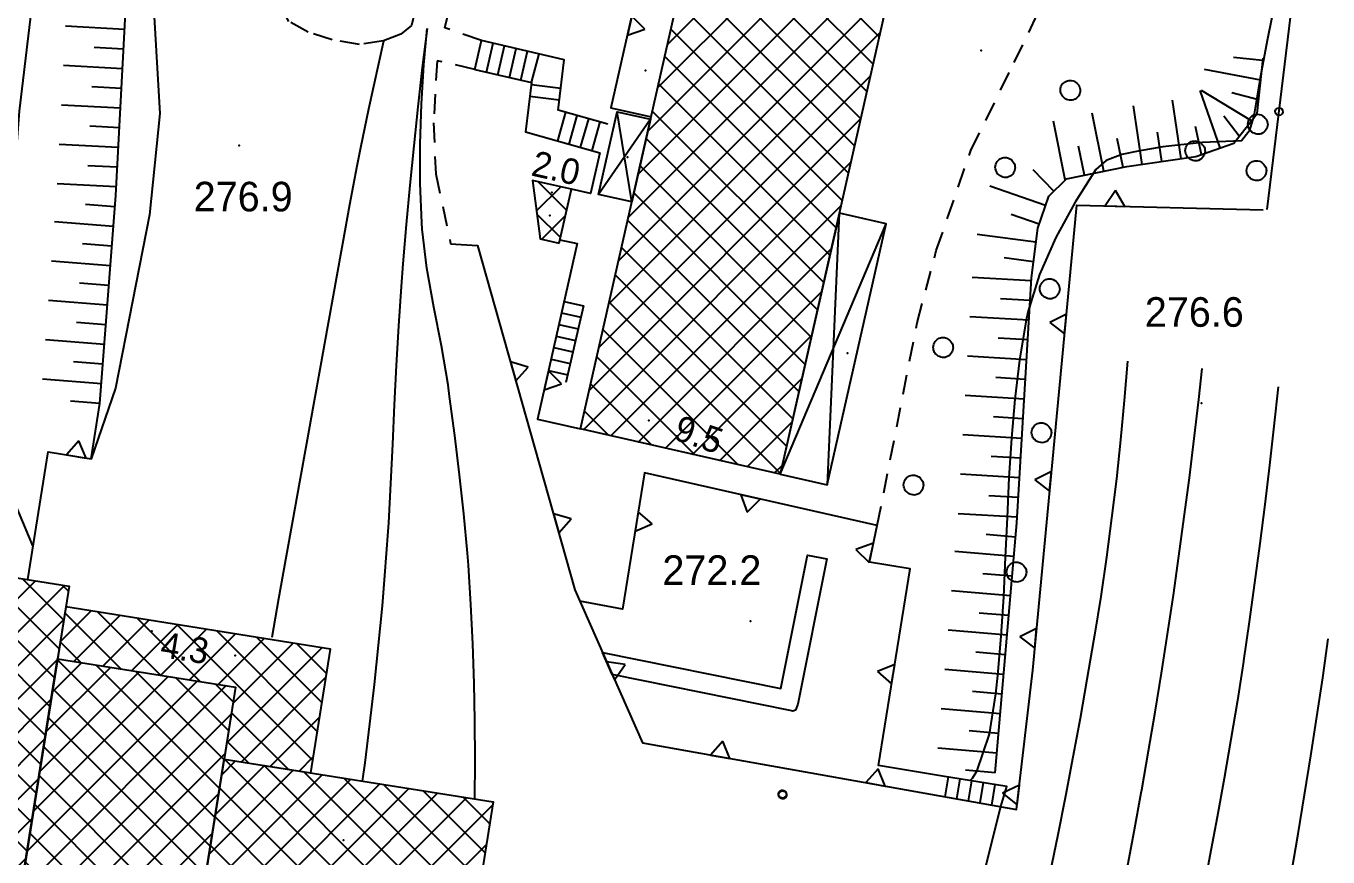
# Model space of a CAD drawing. Extents: x 1518652 to 1519378, y 5069750 to 5070202.
# Drawn here: x 1518920 to 1518986.1, y 5069879.3 to 5069921.4 of the extents above; entities that cross this region are included whole.
import ezdxf

# ---------------------------------------------------------------- set-up
doc = ezdxf.new("R2010")
doc.units = 0
doc.header["$MEASUREMENT"] = 0
for name, pattern in [('L04', [0]), ('L05', [0]), ('L10', [1.7, 1, -0.7])]:
    doc.linetypes.add(name, pattern=pattern)
for name, color, linetype in [('1100_FSbinario', 5, 'Continuous'), ('2310_SU', 2, 'Continuous'), ('2641_MUROspec', 2, 'Continuous'), ('3007_TETTOIE', 2, 'Continuous'), ('3046_SCALE', 1, 'Continuous'), ('3047_GRADINI', 6, 'Continuous'), ('3051_MURIdivis', 1, 'L05'), ('3054_CANCmuro', 1, 'L04'), ('3382_TUBAZIONI', 1, 'Continuous'), ('3412_EDIncapann', 3, 'Continuous'), ('3844_ILL', 4, 'Continuous'), ('5100_ALBERO', 1, 'Continuous'), ('5651_VIALETTI', 1, 'L10'), ('7012_CLInter', 6, 'Continuous'), ('7111_SCARciglio', 1, 'Continuous'), ('7113_SCARvest', 6, 'Continuous'), ('8321_PQTerra', 2, 'Continuous'), ('8322_Qmpiede', 2, 'Continuous'), ('8324_altezza', 1, 'Continuous'), ('SCM_Campiture', 1, 'Continuous'), ('SCM_Diagonali', 6, 'Continuous')]:
    doc.layers.add(name, color=color, linetype=linetype)
doc.styles.add('Style00', font='Leroy', dxfattribs={"height": 0.2})

# ---------------------------------------------------------------- blocks, each defined once
blk = doc.blocks.new('S37')
at = {"linetype": 'Continuous'}
for p, q in [((-0.99, -0.01), (-0.97, 0.17)), ((-0.97, 0.17), (-0.93, 0.33)), ((-0.93, 0.33), (-0.87, 0.47)), ((-0.87, 0.47), (-0.79, 0.6)), ((-0.79, 0.6), (-0.68, 0.71)), ((-0.68, 0.71), (-0.58, 0.8)), ((-0.58, 0.8), (-0.49, 0.87)), ((-0.49, 0.87), (-0.37, 0.93)), ((-0.37, 0.93), (-0.26, 0.97)), ((-0.26, 0.97), (-0.13, 0.99)), ((-0.13, 0.99), (-0.01, 1)), ((-0.01, 1), (0.15, 0.99)), ((0.15, 0.99), (0.35, 0.94)), ((0.35, 0.94), (0.55, 0.82)), ((0.55, 0.82), (0.68, 0.73)), ((0.68, 0.73), (0.77, 0.62)), ((0.77, 0.62), (0.87, 0.5)), ((0.87, 0.5), (0.93, 0.39)), ((0.93, 0.39), (0.99, 0.23)), ((0.99, 0.23), (1.01, 0.09)), ((1.01, 0.09), (1.03, -0.03)), ((-0.97, -0.15), (-0.99, -0.01)), ((-0.94, -0.26), (-0.97, -0.15)), ((-0.9, -0.4), (-0.94, -0.26)), ((-0.84, -0.51), (-0.9, -0.4)), ((-0.78, -0.61), (-0.84, -0.51)), ((-0.66, -0.71), (-0.78, -0.61)), ((-0.57, -0.8), (-0.66, -0.71)), ((-0.49, -0.87), (-0.57, -0.8)), ((-0.36, -0.93), (-0.49, -0.87)), ((-0.22, -0.98), (-0.36, -0.93)), ((-0.06, -1.01), (-0.22, -0.98)), ((0.07, -1.02), (-0.06, -1.01)), ((0.22, -1.01), (0.07, -1.02)), ((0.36, -0.97), (0.22, -1.01)), ((0.52, -0.89), (0.36, -0.97)), ((0.65, -0.81), (0.52, -0.89)), ((0.78, -0.68), (0.65, -0.81)), ((0.87, -0.56), (0.78, -0.68)), ((0.93, -0.45), (0.87, -0.56)), ((0.98, -0.3), (0.93, -0.45)), ((1.01, -0.17), (0.98, -0.3)), ((1.03, -0.03), (1.01, -0.17))]:
    blk.add_line(p, q, dxfattribs=at)
blk = doc.blocks.new('Q0200100')
at = {"linetype": 'Continuous'}
for p, q in [((0, 0.8), (-0.5, 0)), ((0.5, 0), (0, 0.8)), ((-0.5, 0), (0.5, 0))]:
    blk.add_line(p, q, dxfattribs=at)
blk = doc.blocks.new('Q0050013')
at = {"linetype": 'Continuous'}
for p, q in [((-0.194, -0.003), (-0.17, 0.098)), ((-0.17, 0.098), (-0.099, 0.169)), ((-0.099, 0.169), (-0.001, 0.195)), ((-0.001, 0.195), (0.096, 0.17)), ((0.096, 0.17), (0.169, 0.1)), ((0.169, 0.1), (0.197, -0.001)), ((-0.162, -0.108), (-0.194, -0.003)), ((-0.096, -0.171), (-0.162, -0.108)), ((0.001, -0.196), (-0.096, -0.171)), ((0.097, -0.17), (0.001, -0.196)), ((0.168, -0.1), (0.097, -0.17)), ((0.197, -0.001), (0.168, -0.1))]:
    blk.add_line(p, q, dxfattribs=at)
blk = doc.blocks.new('CAMP_24D82525')
at = {"layer": 'SCM_Campiture', "linetype": 'Continuous'}
for p, q in [((1518895.246, 5069890.054), (1518902.567, 5069897.375)), ((1518895.348, 5069888.459), (1518904.125, 5069897.236)), ((1518895.524, 5069892.029), (1518900.514, 5069897.019)), ((1518919.854, 5069878.109), (1518900.83, 5069897.134)), ((1518920.087, 5069879.573), (1518902.31, 5069897.35)), ((1518920.32, 5069881.037), (1518904.121, 5069897.236)), ((1518895.728, 5069887.142), (1518905.445, 5069896.858)), ((1518896.301, 5069886.018), (1518906.631, 5069896.347)), ((1518919.621, 5069876.645), (1518899.584, 5069896.682)), ((1518919.388, 5069875.181), (1518898.525, 5069896.044)), ((1518920.553, 5069882.501), (1518906.906, 5069896.148)), ((1518896.983, 5069885.003), (1518907.597, 5069895.617)), ((1518919.155, 5069873.717), (1518897.567, 5069895.305)), ((1518897.829, 5069884.152), (1518908.814, 5069895.136)), ((1518892.615, 5069873.847), (1518913.205, 5069894.437)), ((1518892.899, 5069875.828), (1518911.742, 5069894.67)), ((1518918.921, 5069872.254), (1518896.773, 5069894.402)), ((1518897.959, 5069882.585), (1518910.278, 5069894.903)), ((1518920.787, 5069883.965), (1518909.767, 5069894.984)), ((1518921.02, 5069885.429), (1518911.786, 5069894.663)), ((1518921.253, 5069886.893), (1518913.804, 5069894.342)), ((1518892.769, 5069872.303), (1518914.669, 5069894.204)), ((1518893.186, 5069871.024), (1518916.133, 5069893.971)), ((1518893.756, 5069869.896), (1518917.597, 5069893.737)), ((1518921.486, 5069888.357), (1518915.823, 5069894.02)), ((1518921.719, 5069889.821), (1518917.841, 5069893.699)), ((1518894.443, 5069868.886), (1518919.061, 5069893.504)), ((1518895.336, 5069868.082), (1518920.525, 5069893.271)), ((1518895.59, 5069866.639), (1518921.989, 5069893.038)), ((1518918.688, 5069870.79), (1518896.125, 5069893.353)), ((1518921.952, 5069891.284), (1518919.86, 5069893.377)), ((1518922.185, 5069892.748), (1518921.878, 5069893.056)), ((1518918.455, 5069869.326), (1518895.555, 5069892.225)), ((1518890.653, 5069860.005), (1518921.956, 5069891.308)), ((1518918.222, 5069867.862), (1518895.322, 5069890.762)), ((1518890.233, 5069857.887), (1518921.635, 5069889.29)), ((1518917.989, 5069866.398), (1518895.275, 5069889.112)), ((1518890.376, 5069856.334), (1518921.313, 5069887.271)), ((1518917.756, 5069864.934), (1518895.802, 5069886.888)), ((1518890.756, 5069855.017), (1518920.992, 5069885.253)), ((1518891.294, 5069853.858), (1518920.67, 5069883.234)), ((1518917.523, 5069863.47), (1518898.021, 5069882.972)), ((1518891.963, 5069852.83), (1518920.349, 5069881.215)), ((1518917.289, 5069862.006), (1518897.788, 5069881.508)), ((1518917.056, 5069860.542), (1518897.066, 5069880.532)), ((1518916.823, 5069859.078), (1518895.943, 5069879.959)), ((1518892.829, 5069851.999), (1518920.027, 5069879.197)), ((1518916.59, 5069857.614), (1518895.008, 5069879.196)), ((1518916.357, 5069856.15), (1518894.207, 5069878.301)), ((1518893.174, 5069850.646), (1518919.706, 5069877.178)), ((1518916.124, 5069854.687), (1518893.511, 5069877.3)), ((1518915.891, 5069853.223), (1518893.013, 5069876.101)), ((1518888.189, 5069843.965), (1518919.384, 5069875.16)), ((1518915.657, 5069851.759), (1518892.713, 5069874.703)), ((1518887.789, 5069841.867), (1518919.063, 5069873.141)), ((1518915.424, 5069850.295), (1518892.697, 5069873.022)), ((1518887.935, 5069840.316), (1518918.741, 5069871.123)), ((1518915.191, 5069848.831), (1518893.292, 5069870.73)), ((1518888.284, 5069838.968), (1518918.42, 5069869.104)), ((1518888.842, 5069837.829), (1518918.098, 5069867.086)), ((1518914.958, 5069847.367), (1518895.603, 5069866.722)), ((1518889.565, 5069836.856), (1518917.777, 5069865.067)), ((1518914.725, 5069845.903), (1518895.37, 5069865.258)), ((1518914.492, 5069844.439), (1518894.534, 5069864.397)), ((1518914.259, 5069842.975), (1518893.445, 5069863.789)), ((1518890.376, 5069835.969), (1518917.456, 5069863.049)), ((1518914.025, 5069841.511), (1518892.526, 5069863.011)), ((1518913.792, 5069840.047), (1518891.751, 5069862.089)), ((1518913.559, 5069838.584), (1518891.083, 5069861.06)), ((1518891.391, 5069835.287), (1518917.134, 5069861.03)), ((1518913.326, 5069837.12), (1518890.591, 5069859.854)), ((1518892.529, 5069834.728), (1518916.813, 5069859.012)), ((1518913.093, 5069835.656), (1518890.319, 5069858.43)), ((1518912.86, 5069834.192), (1518890.34, 5069856.711)), ((1518893.877, 5069834.379), (1518916.491, 5069856.993)), ((1518895.341, 5069834.146), (1518916.17, 5069854.975)), ((1518912.627, 5069832.728), (1518890.98, 5069854.374)), ((1518897.403, 5069834.511), (1518915.848, 5069852.956)), ((1518899.646, 5069835.057), (1518915.527, 5069850.938)), ((1518912.393, 5069831.264), (1518893.151, 5069850.507)), ((1518911.327, 5069830.634), (1518892.913, 5069849.047)), ((1518900.366, 5069834.08), (1518915.205, 5069848.919)), ((1518909.308, 5069830.955), (1518891.966, 5069848.298)), ((1518907.29, 5069831.277), (1518890.882, 5069847.685)), ((1518905.271, 5069831.598), (1518889.974, 5069846.895)), ((1518901.087, 5069833.104), (1518914.884, 5069846.901)), ((1518903.253, 5069831.92), (1518889.205, 5069845.967)), ((1518898.493, 5069834.982), (1518888.527, 5069844.948)), ((1518901.827, 5069832.147), (1518914.562, 5069844.882)), ((1518897.289, 5069834.489), (1518888.093, 5069843.685)), ((1518903.291, 5069831.914), (1518914.241, 5069842.863)), ((1518895.872, 5069834.209), (1518887.847, 5069842.234)), ((1518894.029, 5069834.355), (1518887.902, 5069840.482)), ((1518904.755, 5069831.68), (1518913.919, 5069840.845)), ((1518906.219, 5069831.447), (1518913.598, 5069838.826)), ((1518891.416, 5069835.271), (1518888.826, 5069837.861)), ((1518907.683, 5069831.214), (1518913.276, 5069836.808)), ((1518909.146, 5069830.981), (1518912.955, 5069834.789)), ((1518901.234, 5069832.241), (1518901.15, 5069832.325)), ((1518910.61, 5069830.748), (1518912.633, 5069832.771)), ((1518912.074, 5069830.515), (1518912.312, 5069830.752))]:
    blk.add_line(p, q, dxfattribs=at)
blk = doc.blocks.new('CAMP_84369BDE')
at = {"layer": 'SCM_Campiture', "linetype": 'Continuous'}
for p, q in [((1518921.37, 5069887.627), (1518922.858, 5069889.115)), ((1518929.619, 5069881.274), (1518921.63, 5069889.263)), ((1518920.405, 5069881.572), (1518927.249, 5069888.415)), ((1518920.727, 5069883.59), (1518925.785, 5069888.649)), ((1518921.048, 5069885.609), (1518924.321, 5069888.882)), ((1518929.853, 5069882.738), (1518923.593, 5069888.998)), ((1518930.086, 5069884.202), (1518925.611, 5069888.676)), ((1518919.762, 5069877.535), (1518930.177, 5069887.949)), ((1518920.084, 5069879.553), (1518928.713, 5069888.182)), ((1518929.386, 5069879.81), (1518921.397, 5069887.799)), ((1518930.319, 5069885.666), (1518927.63, 5069888.355)), ((1518930.552, 5069887.13), (1518929.648, 5069888.033)), ((1518919.441, 5069875.516), (1518930.457, 5069886.532)), ((1518929.153, 5069878.346), (1518921.164, 5069886.335)), ((1518919.12, 5069873.498), (1518930.135, 5069884.513)), ((1518928.92, 5069876.882), (1518920.931, 5069884.871)), ((1518928.687, 5069875.419), (1518920.698, 5069883.408)), ((1518918.798, 5069871.479), (1518929.814, 5069882.495)), ((1518928.454, 5069873.955), (1518920.465, 5069881.944)), ((1518918.477, 5069869.46), (1518929.492, 5069880.476)), ((1518928.221, 5069872.491), (1518920.232, 5069880.48)), ((1518927.987, 5069871.027), (1518919.998, 5069879.016)), ((1518918.155, 5069867.442), (1518929.171, 5069878.458)), ((1518927.754, 5069869.563), (1518919.765, 5069877.552)), ((1518917.834, 5069865.423), (1518928.849, 5069876.439)), ((1518927.521, 5069868.099), (1518919.532, 5069876.088)), ((1518927.288, 5069866.635), (1518919.299, 5069874.624)), ((1518917.512, 5069863.405), (1518928.528, 5069874.421)), ((1518927.055, 5069865.171), (1518919.066, 5069873.16)), ((1518917.191, 5069861.386), (1518928.206, 5069872.402)), ((1518926.822, 5069863.707), (1518918.833, 5069871.696)), ((1518916.869, 5069859.368), (1518927.885, 5069870.384)), ((1518926.589, 5069862.243), (1518918.6, 5069870.232)), ((1518926.355, 5069860.779), (1518918.366, 5069868.768)), ((1518916.548, 5069857.349), (1518927.564, 5069868.365)), ((1518926.122, 5069859.315), (1518918.133, 5069867.305)), ((1518916.226, 5069855.331), (1518927.242, 5069866.347)), ((1518925.889, 5069857.852), (1518917.9, 5069865.841)), ((1518915.905, 5069853.312), (1518926.921, 5069864.328)), ((1518925.656, 5069856.388), (1518917.667, 5069864.377)), ((1518925.423, 5069854.924), (1518917.434, 5069862.913)), ((1518915.583, 5069851.294), (1518926.599, 5069862.309)), ((1518925.19, 5069853.46), (1518917.201, 5069861.449)), ((1518915.262, 5069849.275), (1518926.278, 5069860.291)), ((1518924.957, 5069851.996), (1518916.968, 5069859.985)), ((1518914.94, 5069847.257), (1518925.956, 5069858.272)), ((1518924.723, 5069850.532), (1518916.734, 5069858.521)), ((1518924.49, 5069849.068), (1518916.501, 5069857.057)), ((1518914.619, 5069845.238), (1518925.635, 5069856.254)), ((1518924.257, 5069847.604), (1518916.268, 5069855.593)), ((1518914.298, 5069843.22), (1518925.313, 5069854.235)), ((1518924.024, 5069846.14), (1518916.035, 5069854.129)), ((1518913.976, 5069841.201), (1518924.992, 5069852.217)), ((1518923.791, 5069844.676), (1518915.802, 5069852.665)), ((1518923.558, 5069843.212), (1518915.569, 5069851.201)), ((1518913.655, 5069839.183), (1518924.67, 5069850.198)), ((1518923.325, 5069841.748), (1518915.336, 5069849.738)), ((1518913.333, 5069837.164), (1518924.349, 5069848.18)), ((1518923.091, 5069840.285), (1518915.102, 5069848.274)), ((1518922.858, 5069838.821), (1518914.869, 5069846.81)), ((1518913.012, 5069835.146), (1518924.027, 5069846.161)), ((1518922.625, 5069837.357), (1518914.636, 5069845.346)), ((1518912.69, 5069833.127), (1518923.706, 5069844.143)), ((1518922.392, 5069835.893), (1518914.403, 5069843.882)), ((1518922.159, 5069834.429), (1518914.17, 5069842.418)), ((1518912.369, 5069831.108), (1518923.384, 5069842.124)), ((1518921.926, 5069832.965), (1518913.937, 5069840.954)), ((1518913.28, 5069830.323), (1518923.063, 5069840.106)), ((1518921.693, 5069831.501), (1518913.704, 5069839.49)), ((1518921.459, 5069830.037), (1518913.47, 5069838.026)), ((1518914.744, 5069830.089), (1518922.742, 5069838.087)), ((1518920.651, 5069829.149), (1518913.237, 5069836.562)), ((1518916.208, 5069829.856), (1518922.42, 5069836.069)), ((1518918.632, 5069829.47), (1518913.004, 5069835.098)), ((1518916.614, 5069829.792), (1518912.771, 5069833.634)), ((1518917.672, 5069829.623), (1518922.099, 5069834.05)), ((1518914.595, 5069830.113), (1518912.538, 5069832.171)), ((1518919.136, 5069829.39), (1518921.777, 5069832.032)), ((1518912.577, 5069830.435), (1518912.305, 5069830.707)), ((1518920.599, 5069829.157), (1518921.456, 5069830.013))]:
    blk.add_line(p, q, dxfattribs=at)
blk = doc.blocks.new('CAMP_C9D4A19E')
at = {"layer": 'SCM_Campiture', "linetype": 'Continuous'}
for p, q in [((1518929.643, 5069881.422), (1518932.128, 5069883.908)), ((1518929.965, 5069883.441), (1518930.664, 5069884.141)), ((1518938.517, 5069875.811), (1518930.097, 5069884.231)), ((1518940.535, 5069875.49), (1518932.115, 5069883.91)), ((1518929, 5069877.385), (1518935.056, 5069883.441)), ((1518929.322, 5069879.404), (1518933.592, 5069883.674)), ((1518930.414, 5069877.102), (1518936.52, 5069883.208)), ((1518942.554, 5069875.168), (1518934.134, 5069883.588)), ((1518942.864, 5069876.556), (1518936.153, 5069883.267)), ((1518936.498, 5069876.133), (1518929.858, 5069882.773)), ((1518931.878, 5069876.869), (1518937.984, 5069882.975)), ((1518933.341, 5069876.636), (1518939.448, 5069882.742)), ((1518934.805, 5069876.402), (1518940.912, 5069882.509)), ((1518943.097, 5069878.02), (1518938.171, 5069882.945)), ((1518943.33, 5069879.483), (1518940.19, 5069882.624)), ((1518936.269, 5069876.169), (1518942.376, 5069882.276)), ((1518937.733, 5069875.936), (1518943.718, 5069881.921)), ((1518943.563, 5069880.947), (1518942.208, 5069882.302)), ((1518934.48, 5069876.454), (1518929.625, 5069881.309)), ((1518932.461, 5069876.776), (1518929.392, 5069879.845)), ((1518939.197, 5069875.703), (1518943.397, 5069879.902)), ((1518930.443, 5069877.097), (1518929.159, 5069878.381)), ((1518940.661, 5069875.47), (1518943.075, 5069877.884)), ((1518942.125, 5069875.237), (1518942.754, 5069875.865))]:
    blk.add_line(p, q, dxfattribs=at)
blk = doc.blocks.new('CAMP_D92A8702')
at = {"layer": 'SCM_Campiture', "linetype": 'Continuous'}
for p, q in [((1518921.777, 5069890.185), (1518923.337, 5069891.745)), ((1518924.858, 5069888.796), (1518922.01, 5069891.645)), ((1518922.467, 5069889.177), (1518924.801, 5069891.512)), ((1518926.877, 5069888.475), (1518923.657, 5069891.694)), ((1518923.93, 5069888.944), (1518926.265, 5069891.279)), ((1518925.394, 5069888.711), (1518927.729, 5069891.046)), ((1518928.895, 5069888.153), (1518925.676, 5069891.373)), ((1518934.588, 5069884.157), (1518927.694, 5069891.051)), ((1518926.858, 5069888.478), (1518929.193, 5069890.813)), ((1518928.322, 5069888.245), (1518930.657, 5069890.579)), ((1518934.822, 5069885.621), (1518929.713, 5069890.73)), ((1518935.055, 5069887.085), (1518931.732, 5069890.408)), ((1518922.84, 5069889.118), (1518921.777, 5069890.181)), ((1518929.786, 5069888.011), (1518932.121, 5069890.346)), ((1518930.221, 5069885.052), (1518935.049, 5069889.88)), ((1518930.543, 5069887.071), (1518933.585, 5069890.113)), ((1518935.288, 5069888.549), (1518933.75, 5069890.087)), ((1518930.96, 5069884.094), (1518935.264, 5069888.398)), ((1518933.333, 5069883.716), (1518930.465, 5069886.584)), ((1518932.423, 5069883.861), (1518934.942, 5069886.379)), ((1518931.314, 5069884.037), (1518930.232, 5069885.12)), ((1518933.887, 5069883.627), (1518934.621, 5069884.361))]:
    blk.add_line(p, q, dxfattribs=at)
blk = doc.blocks.new('CAMP_A7D2BA5A')
at = {"layer": 'SCM_Campiture', "linetype": 'Continuous'}
for p, q in [((1518957.532, 5069942.396), (1518959.226, 5069944.09)), ((1518966.759, 5069936.076), (1518958.605, 5069944.231)), ((1518956.539, 5069938.009), (1518961.994, 5069943.464)), ((1518957.035, 5069940.202), (1518960.61, 5069943.777)), ((1518966.446, 5069934.693), (1518957.755, 5069943.383)), ((1518967.073, 5069937.46), (1518960.798, 5069943.735)), ((1518967.386, 5069938.844), (1518962.992, 5069943.238)), ((1518955.546, 5069933.622), (1518964.762, 5069942.838)), ((1518956.043, 5069935.816), (1518963.378, 5069943.151)), ((1518967.699, 5069940.228), (1518965.185, 5069942.742)), ((1518954.554, 5069929.235), (1518967.53, 5069942.211)), ((1518955.05, 5069931.429), (1518966.146, 5069942.524)), ((1518966.133, 5069933.309), (1518957.442, 5069942)), ((1518968.012, 5069941.612), (1518967.379, 5069942.245)), ((1518954.057, 5069927.042), (1518967.832, 5069940.817)), ((1518965.82, 5069931.925), (1518957.129, 5069940.616)), ((1518953.561, 5069924.848), (1518967.336, 5069938.623)), ((1518965.507, 5069930.541), (1518956.816, 5069939.232)), ((1518965.194, 5069929.157), (1518956.503, 5069937.848)), ((1518953.064, 5069922.655), (1518966.839, 5069936.43)), ((1518964.88, 5069927.773), (1518956.189, 5069936.464)), ((1518964.567, 5069926.389), (1518955.876, 5069935.08)), ((1518952.568, 5069920.462), (1518966.343, 5069934.236)), ((1518964.254, 5069925.005), (1518955.563, 5069933.696)), ((1518952.072, 5069918.268), (1518965.847, 5069932.043)), ((1518963.941, 5069923.622), (1518955.25, 5069932.312)), ((1518963.628, 5069922.238), (1518954.937, 5069930.929)), ((1518951.575, 5069916.075), (1518965.35, 5069929.85)), ((1518963.314, 5069920.854), (1518954.624, 5069929.545)), ((1518963.001, 5069919.47), (1518954.31, 5069928.161)), ((1518951.079, 5069913.881), (1518964.854, 5069927.656)), ((1518962.688, 5069918.086), (1518953.997, 5069926.777)), ((1518950.583, 5069911.688), (1518964.357, 5069925.463)), ((1518962.375, 5069916.702), (1518953.684, 5069925.393)), ((1518962.062, 5069915.318), (1518953.371, 5069924.009)), ((1518950.086, 5069909.494), (1518963.861, 5069923.269)), ((1518961.749, 5069913.934), (1518953.058, 5069922.625)), ((1518949.59, 5069907.301), (1518963.365, 5069921.076)), ((1518961.435, 5069912.551), (1518952.745, 5069921.241)), ((1518961.122, 5069911.167), (1518952.431, 5069919.857)), ((1518949.093, 5069905.107), (1518962.868, 5069918.882)), ((1518960.809, 5069909.783), (1518952.118, 5069918.474)), ((1518960.496, 5069908.399), (1518951.805, 5069917.09)), ((1518948.597, 5069902.914), (1518962.372, 5069916.689)), ((1518960.183, 5069907.015), (1518951.492, 5069915.706)), ((1518948.315, 5069900.935), (1518961.876, 5069914.495)), ((1518959.87, 5069905.631), (1518951.179, 5069914.322)), ((1518959.556, 5069904.247), (1518950.866, 5069912.938)), ((1518949.699, 5069900.621), (1518961.379, 5069912.302)), ((1518959.243, 5069902.863), (1518950.552, 5069911.554)), ((1518958.93, 5069901.479), (1518950.239, 5069910.17)), ((1518951.082, 5069900.308), (1518960.883, 5069910.109)), ((1518958.617, 5069900.096), (1518949.926, 5069908.786)), ((1518952.466, 5069899.995), (1518960.386, 5069907.915)), ((1518958.304, 5069898.712), (1518949.613, 5069907.403)), ((1518956.159, 5069899.159), (1518949.3, 5069906.019)), ((1518953.85, 5069899.682), (1518959.89, 5069905.722)), ((1518953.965, 5069899.656), (1518948.986, 5069904.635)), ((1518951.772, 5069900.152), (1518948.673, 5069903.251)), ((1518955.234, 5069899.369), (1518959.394, 5069903.528)), ((1518949.578, 5069900.649), (1518948.36, 5069901.867)), ((1518956.618, 5069899.055), (1518958.897, 5069901.335)), ((1518958.002, 5069898.742), (1518958.401, 5069899.141))]:
    blk.add_line(p, q, dxfattribs=at)
blk = doc.blocks.new('CAMP_935ED797')
at = {"layer": 'SCM_Campiture', "linetype": 'Continuous'}
for p, q in [((1518945.729, 5069913.518), (1518945.773, 5069913.563)), ((1518947.458, 5069912.056), (1518946.004, 5069913.511)), ((1518945.93, 5069912.022), (1518947.157, 5069913.25)), ((1518947.145, 5069910.672), (1518945.951, 5069911.866)), ((1518946.203, 5069910.598), (1518947.399, 5069911.795))]:
    blk.add_line(p, q, dxfattribs=at)

msp = doc.modelspace()

# ---------------------------------------------------------------- linework, layer by layer
at = {"layer": '1100_FSbinario', "color": 18, "linetype": 'Continuous', "true_color": 0x000000}
for points in [[(1518940.39, 5069921.282, 277.227), (1518940.138, 5069919.298, 277.272), (1518939.914, 5069917.31, 277.317), (1518939.704, 5069915.321, 277.362), (1518939.507, 5069913.33, 277.407), (1518939.324, 5069911.338, 277.452), (1518939.155, 5069909.345, 277.497), (1518939.063, 5069908.187, 277.523), (1518938.925, 5069906.192, 277.507), (1518938.812, 5069904.196, 277.491), (1518938.715, 5069902.197, 277.475), (1518938.624, 5069900.199, 277.459), (1518938.528, 5069898.201, 277.444), (1518938.416, 5069896.204, 277.428), (1518938.279, 5069894.209, 277.412), (1518938.262, 5069893.987, 277.41), (1518938.095, 5069891.995, 277.333), (1518937.907, 5069890.003, 277.255), (1518937.697, 5069888.013, 277.178), (1518937.467, 5069886.026, 277.1), (1518937.216, 5069884.042, 277.023), (1518937.092, 5069883.116, 276.987)], [(1518942.809, 5069882.183, 276.895), (1518942.825, 5069884.183, 277.013), (1518942.808, 5069886.184, 277.13), (1518942.764, 5069888.073, 277.241), (1518942.697, 5069890.072, 277.2), (1518942.606, 5069892.071, 277.16), (1518942.475, 5069894.066, 277.119), (1518942.425, 5069894.67, 277.107), (1518942.237, 5069896.661, 277.135), (1518942.022, 5069898.65, 277.163), (1518941.783, 5069900.636, 277.191), (1518941.524, 5069902.62, 277.218), (1518941.444, 5069903.207, 277.227), (1518941.114, 5069905.183, 277.203), (1518940.728, 5069907.153, 277.179), (1518940.374, 5069909.124, 277.155), (1518940.137, 5069911.103, 277.132), (1518940.115, 5069911.429, 277.128), (1518940.036, 5069913.424, 277.147), (1518940.027, 5069915.429, 277.165), (1518940.089, 5069917.436, 277.184), (1518940.22, 5069919.437, 277.202), (1518940.39, 5069921.282, 277.22)], [(1518932.518, 5069890.412, 277.086), (1518932.869, 5069892.381, 277.103), (1518933.221, 5069894.35, 277.121), (1518933.573, 5069896.319, 277.139), (1518933.926, 5069898.287, 277.157), (1518934.279, 5069900.256, 277.174), (1518934.633, 5069902.224, 277.192), (1518934.988, 5069904.193, 277.21), (1518935.343, 5069906.161, 277.228), (1518935.699, 5069908.129, 277.245), (1518935.75, 5069908.409, 277.248), (1518936.102, 5069910.378, 277.246), (1518936.456, 5069912.347, 277.244), (1518936.827, 5069914.312, 277.242), (1518937.012, 5069915.239, 277.241), (1518937.425, 5069917.196, 277.233), (1518938.193, 5069920.652, 277.218)], [(1518975.909, 5069904.408, 276.825), (1518975.745, 5069902.416, 276.833), (1518975.556, 5069900.424, 276.841), (1518975.341, 5069898.434, 276.848), (1518975.101, 5069896.447, 276.856), (1518974.836, 5069894.463, 276.864), (1518974.547, 5069892.483, 276.872), (1518974.232, 5069890.509, 276.88), (1518974.186, 5069890.231, 276.881), (1518973.849, 5069888.261, 276.905), (1518973.498, 5069886.292, 276.929), (1518973.135, 5069884.324, 276.953), (1518972.758, 5069882.359, 276.976), (1518972.368, 5069880.397, 277), (1518971.965, 5069878.436, 277.024)], [(1518975.87, 5069878.591, 276.893), (1518976.243, 5069880.556, 276.867), (1518976.602, 5069882.523, 276.841), (1518976.63, 5069882.675, 276.839), (1518976.975, 5069884.644, 276.836), (1518977.307, 5069886.616, 276.834), (1518977.628, 5069888.591, 276.831), (1518977.936, 5069890.568, 276.828), (1518978.232, 5069892.547, 276.826), (1518978.515, 5069894.528, 276.823), (1518978.786, 5069896.511, 276.821), (1518979.045, 5069898.495, 276.818), (1518979.291, 5069900.48, 276.815), (1518979.524, 5069902.466, 276.813), (1518979.7, 5069904.034, 276.811)], [(1518983.549, 5069903.104, 276.811), (1518983.334, 5069901.116, 276.835), (1518983.107, 5069899.129, 276.859), (1518982.868, 5069897.143, 276.883), (1518982.617, 5069895.158, 276.907), (1518982.355, 5069893.175, 276.931), (1518982.08, 5069891.194, 276.955), (1518981.794, 5069889.215, 276.979), (1518981.788, 5069889.173, 276.98), (1518981.483, 5069887.197, 277.021), (1518981.154, 5069885.225, 277.061), (1518980.807, 5069883.255, 277.102), (1518980.447, 5069881.287, 277.142), (1518980.08, 5069879.32, 277.183), (1518979.874, 5069878.227, 277.206)], [(1518979.948, 5069856.255, 276.955), (1518980.042, 5069856.691, 276.952), (1518980.511, 5069858.91, 276.936), (1518981, 5069861.271, 276.92), (1518981.491, 5069863.693, 276.902), (1518981.966, 5069866.092, 276.885), (1518982.407, 5069868.385, 276.869), (1518982.795, 5069870.489, 276.854), (1518982.813, 5069870.588, 276.853), (1518983.167, 5069872.556, 276.844), (1518983.521, 5069874.525, 276.835), (1518983.873, 5069876.496, 276.825), (1518984.22, 5069878.467, 276.816), (1518984.561, 5069880.44, 276.807), (1518984.892, 5069882.414, 276.798), (1518985.212, 5069884.39, 276.789), (1518985.518, 5069886.367, 276.78), (1518985.807, 5069888.346, 276.77), (1518986.079, 5069890.327, 276.761)]]:
    msp.add_polyline3d(points, dxfattribs=at)
at = {"layer": '2310_SU', "color": 18, "linetype": 'Continuous', "true_color": 0x000000}
msp.add_polyline3d([(1518920.396, 5069895.004, 275.119), (1518918.378, 5069899.807, 274.949), (1518919.709, 5069917.078, 274.991), (1518920.857, 5069926.713, 275.006), (1518922.675, 5069939.302, 275.062), (1518923.942, 5069946.452, 275.118), (1518924.965, 5069953.016, 275.288), (1518925.174, 5069954.223, 275.33), (1518925.674, 5069947.387, 275.436), (1518925.773, 5069940.472, 276.024), (1518926.448, 5069923.321, 276.712), (1518926.828, 5069916.957, 276.98), (1518926.298, 5069911.819, 277.121), (1518924.568, 5069903.036, 277.474), (1518923.338, 5069899.457, 277.29)], dxfattribs=at)
at = {"layer": '2641_MUROspec', "color": 18, "linetype": 'Continuous', "true_color": 0x000000}
for points in [[(1518955.945, 5069944.826, 271.529), (1518949.705, 5069917.251, 271.36), (1518951.738, 5069916.791, 271.322)], [(1518949.142, 5069914.979, 273.046), (1518948.673, 5069912.906, 273.108), (1518947.701, 5069913.127, 273.137)], [(1518941.574, 5069910.36, 276.901), (1518942.941, 5069910.266, 274.448), (1518947.878, 5069892.808, 272.432), (1518951.3, 5069885.052, 271.755), (1518970.281, 5069881.681, 275.823), (1518971.097, 5069888.749, 275.838), (1518973.331, 5069912.314, 275.859), (1518982.782, 5069912.081, 275.957)], [(1518947.121, 5069910.563, 273.127), (1518947.994, 5069910.366, 273.193), (1518945.979, 5069901.463, 273.078), (1518948.157, 5069900.97, 272.178)], [(1518920.13, 5069893.334, 277.149), (1518921.16, 5069899.804, 277.157), (1518923.338, 5069899.457, 277.29), (1518923.785, 5069902.263, 277.375)], [(1518966.53, 5069883.374, 274.519), (1518963.27, 5069883.904, 272.22), (1518964.884, 5069893.886, 272.34), (1518962.812, 5069894.217, 272.425), (1518963.217, 5069896.07, 271.395), (1518951.415, 5069898.741, 271.875), (1518950.285, 5069891.833, 271.875), (1518948.127, 5069892.243, 271.875)]]:
    msp.add_polyline3d(points, dxfattribs=at)
at = {"layer": '3007_TETTOIE', "color": 18, "linetype": 'Continuous', "true_color": 0x000000}
for points in [[(1518951.711, 5069916.673, 272.82), (1518950.762, 5069912.482, 272.82), (1518949.068, 5069912.865, 272.82), (1518950.017, 5069917.056, 272.82)], [(1518958.296, 5069898.676, 271.127), (1518960.668, 5069898.139, 271.127), (1518963.664, 5069911.379, 271.127), (1518961.292, 5069911.916, 271.127)]]:
    msp.add_polyline3d(points, close=True, dxfattribs=at)
at = {"layer": '3046_SCALE', "color": 18, "linetype": 'Continuous', "true_color": 0x000000}
for points in [[(1518949.545, 5069916.424, 272.834), (1518947.021, 5069917.14, 274.716), (1518947.341, 5069919.693, 275.654), (1518943.141, 5069920.662, 276.923)], [(1518942.804, 5069919.2, 276.923), (1518945.684, 5069918.535, 275.654), (1518945.372, 5069916.044, 274.681), (1518949.142, 5069914.979, 272.831)], [(1518948.307, 5069907.219, 273.181), (1518947.424, 5069903.318, 273.078)], [(1518969.479, 5069881.824, 277.012), (1518969.791, 5069882.844, 276.818), (1518966.53, 5069883.374, 274.519)]]:
    msp.add_polyline3d(points, dxfattribs=at)
at = {"layer": '3047_GRADINI', "color": 18, "linetype": 'Continuous', "true_color": 0x000000}
for points in [[(1518942.804, 5069919.2, 0), (1518943.141, 5069920.662, 0)], [(1518943.388, 5069919.065, 0), (1518943.726, 5069920.527, 0)], [(1518943.973, 5069918.93, 0), (1518944.31, 5069920.392, 0)], [(1518944.558, 5069918.795, 0), (1518944.895, 5069920.257, 0)], [(1518945.142, 5069918.66, 0), (1518945.48, 5069920.122, 0)], [(1518945.684, 5069918.535, 0), (1518946.064, 5069919.987, 0)], [(1518945.672, 5069918.434, 0), (1518947.16, 5069918.248, 0)], [(1518945.597, 5069917.839, 0), (1518947.086, 5069917.652, 0)], [(1518947.015, 5069915.58, 0), (1518947.424, 5069917.026, 0)], [(1518947.593, 5069915.417, 0), (1518948.001, 5069916.862, 0)], [(1518948.17, 5069915.254, 0), (1518948.578, 5069916.698, 0)], [(1518948.747, 5069915.091, 0), (1518949.155, 5069916.535, 0)], [(1518947.332, 5069907.44, 0), (1518948.307, 5069907.219, 0)], [(1518947.067, 5069906.269, 0), (1518948.042, 5069906.049, 0)], [(1518947.199, 5069906.855, 0), (1518948.175, 5069906.634, 0)], [(1518946.934, 5069905.684, 0), (1518947.91, 5069905.463, 0)], [(1518946.802, 5069905.099, 0), (1518947.777, 5069904.878, 0)], [(1518946.67, 5069904.514, 0), (1518947.645, 5069904.293, 0)], [(1518946.537, 5069903.929, 0), (1518947.512, 5069903.708, 0)], [(1518966.661, 5069882.324, 0), (1518966.823, 5069883.327, 0)], [(1518967.251, 5069882.219, 0), (1518967.416, 5069883.23, 0)], [(1518967.842, 5069882.114, 0), (1518968.008, 5069883.134, 0)], [(1518968.433, 5069882.009, 0), (1518968.6, 5069883.038, 0)], [(1518969.024, 5069881.905, 0), (1518969.192, 5069882.942, 0)]]:
    msp.add_polyline3d(points, dxfattribs=at)
at = {"layer": '3051_MURIdivis', "color": 18, "linetype": 'L05', "true_color": 0x000000}
msp.add_polyline3d([(1518962.139, 5069853.418, 277.161), (1518963.111, 5069856.47, 277.149), (1518969.479, 5069881.824, 276.951)], dxfattribs=at)
at = {"layer": '3054_CANCmuro', "color": 18, "linetype": 'L04', "true_color": 0x000000}
msp.add_polyline3d([(1518982.993, 5069912.096, 275.88), (1518986.047, 5069937.287, 275.217)], dxfattribs=at)
at = {"layer": '3382_TUBAZIONI', "color": 18, "linetype": 'Continuous', "true_color": 0x000000}
msp.add_polyline3d([(1518949.278, 5069889.634, 272.718), (1518958.329, 5069887.806, 272.199), (1518959.677, 5069894.578, 272.284), (1518960.657, 5069894.383, 272.284), (1518959.192, 5069887.019, 272.171), (1518959.065, 5069886.713, 272.178), (1518958.931, 5069886.657, 272.178), (1518958.794, 5069886.692, 272.199), (1518949.772, 5069888.514, 272.679)], close=True, dxfattribs=at)
at = {"layer": '3412_EDIncapann', "color": 18, "linetype": 'Continuous', "true_color": 0x000000}
for points in [[(1518968.118, 5069942.078, 272.178), (1518958.296, 5069898.676, 272.178), (1518948.157, 5069900.97, 272.178), (1518957.979, 5069944.373, 272.178)], [(1518947.083, 5069910.399, 273.151), (1518947.701, 5069913.127, 273.151), (1518945.721, 5069913.575, 273.151), (1518946.119, 5069910.617, 273.151)], [(1518921.638, 5069889.309, 277.488), (1518930.67, 5069887.871, 277.488), (1518930.09, 5069884.232, 277.488), (1518934.489, 5069883.532, 277.488), (1518935.489, 5069889.81, 277.488), (1518922.058, 5069891.949, 277.488)], [(1518942.64, 5069875.155, 277.361), (1518928.991, 5069877.328, 277.361), (1518930.09, 5069884.232, 277.361), (1518943.74, 5069882.058, 277.361)]]:
    msp.add_polyline3d(points, close=True, dxfattribs=at)
for points in [[(1518908.069, 5069895.255, 275.485), (1518922.226, 5069893, 275.485), (1518916.374, 5069856.255, 275.485)], [(1518916.374, 5069856.255, 277.558), (1518921.638, 5069889.309, 277.558), (1518930.67, 5069887.871, 277.558), (1518925.635, 5069856.255, 277.558)]]:
    msp.add_polyline3d(points, dxfattribs=at)
at = {"layer": '5651_VIALETTI', "color": 18, "linetype": 'L10', "true_color": 0x000000}
for points in [[(1518963.217, 5069896.07, 271.395), (1518965.239, 5069906.357, 271.163), (1518966.209, 5069910.011, 271.459), (1518967.965, 5069915.09, 271.536), (1518970.159, 5069919.543, 271.804), (1518971.668, 5069922.691, 272.093), (1518973.343, 5069926.104, 272.347), (1518975.633, 5069930.107, 272.989), (1518977.681, 5069933.586, 273.06), (1518979.71, 5069939.502, 273.264), (1518980.991, 5069943.792, 273.518), (1518980.881, 5069945.446, 273.511), (1518978.104, 5069946.961, 273.68), (1518977.743, 5069947.546, 273.758), (1518978.719, 5069947.768, 273.814), (1518982.104, 5069948.222, 273.779), (1518981.456, 5069957.982, 273.828), (1518979.706, 5069958.617, 273.962), (1518978.089, 5069958.383, 273.962), (1518976.97, 5069958.517, 274.019), (1518976.825, 5069959.481, 274.047), (1518978.235, 5069959.7, 274.075), (1518978.994, 5069960.112, 274.033)], [(1518943.141, 5069920.662, 276.923), (1518941.284, 5069921.304, 277.466), (1518944.218, 5069933.641, 277.734), (1518945.327, 5069938.782, 277.819)], [(1518942.653, 5069933.899, 277.77), (1518939.588, 5069921.429, 277.41), (1518939.053, 5069920.989, 277.434), (1518938.167, 5069920.642, 277.461), (1518936.95, 5069920.469, 277.488), (1518935.569, 5069920.707, 277.452), (1518934.353, 5069921.097, 277.375), (1518933.363, 5069921.638, 277.318), (1518933.075, 5069922.182, 277.008)], [(1518942.804, 5069919.2, 276.923), (1518940.889, 5069919.642, 277.336), (1518940.708, 5069916.487, 277.488), (1518940.818, 5069913.905, 277.509), (1518941.574, 5069910.36, 277.502)]]:
    msp.add_polyline3d(points, dxfattribs=at)
at = {"layer": '7012_CLInter', "color": 18, "linetype": 'Continuous', "true_color": 0x000000}
msp.add_polyline3d([(1518983.42, 5069922.754, 276), (1518983.006, 5069920.756, 276), (1518982.637, 5069918.781, 276), (1518982.317, 5069916.846, 276), (1518982.079, 5069916.061, 276), (1518981.696, 5069915.573, 276), (1518979.698, 5069915.492, 276), (1518977.699, 5069915.27, 276), (1518976.445, 5069915.056, 276), (1518975.614, 5069914.881, 276), (1518974.819, 5069914.589, 276), (1518974.296, 5069914.13, 276), (1518973.252, 5069912.464, 276), (1518972.277, 5069910.679, 276), (1518971.451, 5069908.81, 276), (1518970.856, 5069906.889, 276), (1518970.755, 5069906.409, 276), (1518970.432, 5069904.458, 276), (1518970.194, 5069902.486, 276), (1518970.021, 5069900.497, 276), (1518969.894, 5069898.496, 276), (1518969.796, 5069896.487, 276), (1518969.708, 5069894.475, 276), (1518969.61, 5069892.465, 276), (1518969.485, 5069890.46, 276), (1518969.313, 5069888.465, 276), (1518969.212, 5069887.539, 276), (1518968.898, 5069885.493, 276), (1518968.251, 5069883.606, 276), (1518968.029, 5069883.242, 276), (1518967.93, 5069883.147, 276)], dxfattribs=at)
at = {"layer": '7111_SCARciglio', "color": 18, "linetype": 'Continuous', "true_color": 0x000000}
for points in [[(1518923.785, 5069902.263, 277.164), (1518924.588, 5069912.811, 277.114), (1518925.309, 5069926.224, 276.924), (1518925.119, 5069934.513, 276.487), (1518924.579, 5069946.224, 275.302)], [(1518969.188, 5069883.538, 275.88), (1518970.292, 5069896.208, 275.027), (1518971.03, 5069908.636, 275.337), (1518971.353, 5069911.147, 275.312), (1518971.917, 5069912.779, 275.295), (1518972.808, 5069913.654, 275.372), (1518975.88, 5069914.271, 275.795), (1518979.367, 5069914.783, 275.831), (1518981.297, 5069915.458, 275.831), (1518982.484, 5069916.964, 275.845), (1518982.781, 5069919.769, 275.513)]]:
    msp.add_polyline3d(points, dxfattribs=at)
at = {"layer": '7113_SCARvest', "color": 18, "linetype": 'Continuous', "true_color": 0x000000}
for points in [[(1518925.04, 5069921.227, 0), (1518922.045, 5069921.388, 0)], [(1518924.987, 5069920.229, 0), (1518923.489, 5069920.309, 0)], [(1518982.768, 5069919.65, 0), (1518981.276, 5069919.808, 0)], [(1518924.933, 5069919.23, 0), (1518921.938, 5069919.391, 0)], [(1518982.663, 5069918.656, 0), (1518979.817, 5069919.203, 0)], [(1518924.88, 5069918.232, 0), (1518923.382, 5069918.312, 0)], [(1518980.608, 5069915.217, 0), (1518979.587, 5069918.135, 0)], [(1518982.191, 5069916.593, 0), (1518979.663, 5069918.127, 0)], [(1518978.632, 5069914.675, 0), (1518978.197, 5069917.643, 0)], [(1518982.558, 5069917.661, 0), (1518981.2, 5069918.02, 0)], [(1518924.826, 5069917.233, 0), (1518921.83, 5069917.394, 0)], [(1518974.701, 5069914.035, 0), (1518974.11, 5069916.976, 0)], [(1518976.654, 5069914.385, 0), (1518976.218, 5069917.353, 0)], [(1518981.572, 5069915.808, 0), (1518980.79, 5069916.836, 0)], [(1518924.772, 5069916.235, 0), (1518923.274, 5069916.315, 0)], [(1518972.749, 5069913.597, 0), (1518972.15, 5069916.582, 0)], [(1518979.664, 5069914.887, 0), (1518979.356, 5069916.298, 0)], [(1518975.682, 5069914.232, 0), (1518975.386, 5069915.702, 0)], [(1518977.643, 5069914.53, 0), (1518977.425, 5069916.014, 0)], [(1518924.719, 5069915.236, 0), (1518921.723, 5069915.397, 0)], [(1518973.721, 5069913.838, 0), (1518973.425, 5069915.308, 0)], [(1518924.665, 5069914.237, 0), (1518923.167, 5069914.318, 0)], [(1518972.172, 5069913.031, 0), (1518971.121, 5069914.101, 0)], [(1518924.611, 5069913.239, 0), (1518921.616, 5069913.4, 0)], [(1518971.753, 5069912.307, 0), (1518968.917, 5069913.285, 0)], [(1518924.544, 5069912.235, 0), (1518923.049, 5069912.348, 0)], [(1518971.427, 5069911.361, 0), (1518970.009, 5069911.851, 0)], [(1518924.468, 5069911.237, 0), (1518921.477, 5069911.465, 0)], [(1518924.393, 5069910.24, 0), (1518922.897, 5069910.354, 0)], [(1518971.262, 5069910.441, 0), (1518968.287, 5069910.824, 0)], [(1518971.134, 5069909.449, 0), (1518969.647, 5069909.641, 0)], [(1518924.317, 5069909.243, 0), (1518921.325, 5069909.471, 0)], [(1518924.241, 5069908.246, 0), (1518922.745, 5069908.36, 0)], [(1518971.02, 5069908.477, 0), (1518968.025, 5069908.655, 0)], [(1518970.961, 5069907.479, 0), (1518969.464, 5069907.567, 0)], [(1518924.165, 5069907.249, 0), (1518921.174, 5069907.477, 0)], [(1518924.089, 5069906.252, 0), (1518922.593, 5069906.366, 0)], [(1518970.902, 5069906.48, 0), (1518967.907, 5069906.658, 0)], [(1518970.843, 5069905.482, 0), (1518969.345, 5069905.571, 0)], [(1518924.013, 5069905.255, 0), (1518921.022, 5069905.482, 0)], [(1518923.937, 5069904.258, 0), (1518922.441, 5069904.371, 0)], [(1518970.783, 5069904.484, 0), (1518967.789, 5069904.662, 0)], [(1518923.861, 5069903.26, 0), (1518920.87, 5069903.488, 0)], [(1518970.724, 5069903.486, 0), (1518969.227, 5069903.575, 0)], [(1518923.785, 5069902.263, 0), (1518922.29, 5069902.377, 0)], [(1518970.665, 5069902.487, 0), (1518967.67, 5069902.665, 0)], [(1518970.606, 5069901.489, 0), (1518969.108, 5069901.578, 0)], [(1518970.546, 5069900.491, 0), (1518967.552, 5069900.669, 0)], [(1518970.487, 5069899.493, 0), (1518968.99, 5069899.582, 0)], [(1518970.428, 5069898.494, 0), (1518967.433, 5069898.672, 0)], [(1518970.369, 5069897.496, 0), (1518968.871, 5069897.585, 0)], [(1518970.309, 5069896.498, 0), (1518967.315, 5069896.676, 0)], [(1518970.23, 5069895.493, 0), (1518968.736, 5069895.623, 0)], [(1518970.143, 5069894.497, 0), (1518967.154, 5069894.757, 0)], [(1518970.056, 5069893.5, 0), (1518968.562, 5069893.63, 0)], [(1518969.97, 5069892.504, 0), (1518966.981, 5069892.764, 0)], [(1518969.883, 5069891.508, 0), (1518968.388, 5069891.638, 0)], [(1518969.796, 5069890.512, 0), (1518966.807, 5069890.772, 0)], [(1518969.709, 5069889.515, 0), (1518968.215, 5069889.646, 0)], [(1518969.622, 5069888.519, 0), (1518966.634, 5069888.78, 0)], [(1518969.536, 5069887.523, 0), (1518968.041, 5069887.653, 0)], [(1518969.449, 5069886.527, 0), (1518966.46, 5069886.787, 0)], [(1518969.362, 5069885.531, 0), (1518967.868, 5069885.661, 0)], [(1518969.275, 5069884.534, 0), (1518966.287, 5069884.795, 0)], [(1518969.188, 5069883.538, 0), (1518967.694, 5069883.668, 0)]]:
    msp.add_polyline3d(points, dxfattribs=at)
at = {"layer": '8321_PQTerra', "color": 18, "linetype": 'Continuous', "true_color": 0x000000}
for p in [(1518968.49, 5069920.155, 271.896), (1518951.455, 5069919.14, 271.706), (1518930.849, 5069915.343, 276.882), (1518979.666, 5069902.281, 276.627), (1518956.784, 5069891.228, 272.157)]:
    msp.add_point(p, dxfattribs=at)
at = {"layer": '8322_Qmpiede', "linetype": 'Continuous'}
for p in [(1518950.546, 5069914.75, 272.82), (1518946.602, 5069911.794, 273.151), (1518961.698, 5069904.808, 271.127), (1518930.644, 5069889.486, 277.488), (1518936.142, 5069880.121, 277.361)]:
    msp.add_point(p, dxfattribs=at)
at = {"layer": '8324_altezza', "color": 18, "linetype": 'Continuous', "true_color": 0x000000}
for p in [(1518946.71, 5069912.968, 2.011), (1518951.625, 5069901.402, 9.519), (1518926.415, 5069890.718, 4.326)]:
    msp.add_point(p, dxfattribs=at)
at = {"layer": 'SCM_Diagonali', "color": 18, "linetype": 'Continuous', "true_color": 0x000000}
for points in [[(1518950.762, 5069912.482, 0), (1518950.017, 5069917.056, 0)], [(1518951.711, 5069916.673, 0), (1518949.068, 5069912.865, 0)], [(1518961.283, 5069911.919, 0), (1518960.668, 5069898.139, 0)], [(1518958.296, 5069898.676, 0), (1518963.668, 5069911.378, 0)]]:
    msp.add_polyline3d(points, dxfattribs=at)

# ---------------------------------------------------------------- block references
at = {"layer": '2641_MUROspec', "color": 18, "linetype": 'Continuous', "true_color": 0x000000}
for p, xscale, yscale, zscale, rotation in [((1518950.648, 5069921.418, 271.386), 0.9999999996173653, 0.9999999996173653, 0.9999999996173653, 257.2486088932812), ((1518975.277, 5069912.266, 275.879), 0.9999999998938316, 0.9999999998938316, 0.9999999998938316, 358.5884439255324), ((1518972.759, 5069906.288, 275.853), 0.9999999996238472, 0.9999999996238472, 0.9999999996238472, 84.58590115776907), ((1518944.745, 5069903.886, 273.711), 0.9999999996646539, 0.9999999996646539, 0.9999999996646539, 285.7907515486676), ((1518946.426, 5069903.436, 273.104), 1.000000000074561, 1.000000000074561, 1.000000000074561, 257.2489622309308), ((1518922.591, 5069899.576, 277.245), 0.9999999999988467, 0.9999999999988467, 0.9999999999988467, 350.9510742940006), ((1518972.005, 5069898.323, 275.846), 0.9999999996238472, 0.9999999996238472, 0.9999999996238472, 84.58590115776907), ((1518956.789, 5069897.525, 271.656), 0.9999999999285948, 0.9999999999285948, 0.9999999999285948, 167.248752962836), ((1518946.922, 5069896.188, 272.822), 0.9999999996646539, 0.9999999996646539, 0.9999999996646539, 285.7907515486676), ((1518951.013, 5069896.284, 271.875), 0.999999999755604, 0.999999999755604, 0.999999999755604, 260.7109971005924), ((1518962.916, 5069894.693, 272.16), 1.000000000074161, 1.000000000074161, 1.000000000074161, 77.68737335962324), ((1518971.25, 5069890.359, 275.839), 0.9999999996238472, 0.9999999996238472, 0.9999999996238472, 84.58590115776907), ((1518949.689, 5069888.702, 272.073), 1.000000000226682, 1.000000000226682, 1.000000000226682, 293.8048002740222), ((1518964.019, 5069888.541, 272.276), 1.000000000282424, 1.000000000282424, 1.000000000282424, 80.8171383329467), ((1518955.248, 5069884.351, 272.601), 1.000000000128676, 1.000000000128676, 1.000000000128676, 349.9313500209018), ((1518963.125, 5069882.952, 274.29), 1.000000000128676, 1.000000000128676, 1.000000000128676, 349.9313500209018), ((1518970.365, 5069882.409, 275.825), 0.9999999996204914, 0.9999999996204914, 0.9999999996204914, 83.40928855323446)]:
    msp.add_blockref('Q0200100', p, dxfattribs=dict(at, xscale=xscale, yscale=yscale, zscale=zscale, rotation=rotation))
at = {"layer": '3054_CANCmuro', "color": 18, "linetype": 'Continuous', "true_color": 0x000000, "xscale": 0.999999999645211, "yscale": 0.999999999645211, "zscale": 0.999999999645211, "rotation": 83.08705007748542}
msp.add_blockref('Q0050013', (1518983.595, 5069917.06, 275.75), dxfattribs=at)
at = {"layer": '3844_ILL', "color": 18, "linetype": 'Continuous', "true_color": 0x000000, "xscale": 0.2000000029802322, "yscale": 0.2000000029802322, "zscale": 0.2000000029802322}
for p in [(1518958.4, 5069882.458, 277.361), (1518958.408, 5069882.418, 277.53)]:
    msp.add_blockref('S37', p, dxfattribs=at)
at = {"layer": '5100_ALBERO', "color": 18, "linetype": 'Continuous', "true_color": 0x000000, "xscale": 0.5, "yscale": 0.5, "zscale": 0.5}
for p in [(1518972.995, 5069918.144, 273.447), (1518982.504, 5069916.426, 276.077), (1518979.328, 5069915.074, 276.86), (1518969.693, 5069914.232, 273.461), (1518982.437, 5069914.07, 276.987), (1518971.953, 5069908.08, 275.358), (1518966.545, 5069905.105, 272.82), (1518971.533, 5069900.785, 275.499), (1518965.042, 5069898.131, 272.665), (1518970.266, 5069893.717, 275.393)]:
    msp.add_blockref('S37', p, dxfattribs=at)
at = {"layer": 'SCM_Campiture', "linetype": 'Continuous'}
for name in ['CAMP_A7D2BA5A', 'CAMP_935ED797', 'CAMP_24D82525', 'CAMP_D92A8702', 'CAMP_84369BDE', 'CAMP_C9D4A19E']:
    msp.add_blockref(name, (0, 0), dxfattribs=at)

# ---------------------------------------------------------------- texts
at = {"layer": '8321_PQTerra', "color": 18, "linetype": 'Continuous', "true_color": 0x000000, "style": 'Style00'}
for s, p in [('276.9', (1518928.543, 5069912.003)), ('276.6', (1518976.786, 5069906.152)), ('272.2', (1518952.316, 5069893.063))]:
    msp.add_text(s, height=1.5, dxfattribs=at).set_placement(p)
at = {"layer": '8324_altezza', "color": 18, "linetype": 'Continuous', "true_color": 0x000000, "style": 'Style00'}
for s, rotation, p in [('2.0', 347.24695, (1518945.604, 5069913.833)), ('9.5', 340.98356, (1518952.808, 5069900.47)), ('4.3', 350.95124, (1518926.797, 5069889.418))]:
    msp.add_text(s, height=1.3, rotation=rotation, dxfattribs=at).set_placement(p)

doc.saveas('drawing.dxf')
